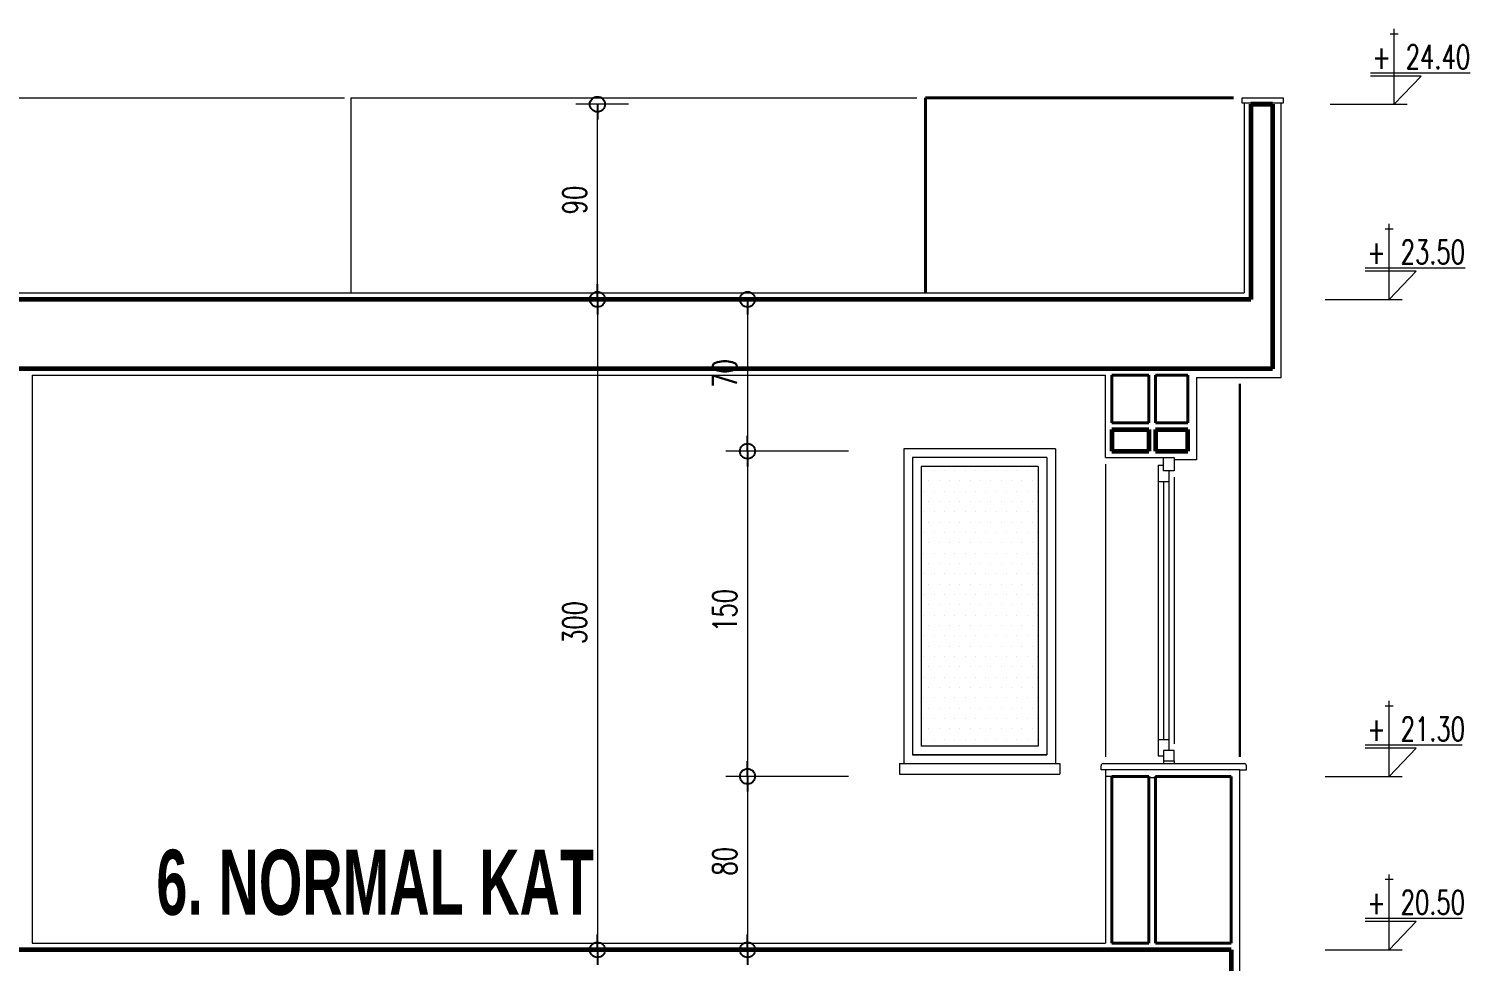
# Model space of a CAD drawing. Header units: millimetres. Extents: x 2016.56 to 2021.8, y 13721.83 to 13722.48.
# Drawn here: x 2019.6919 to 2019.8248, y 13722.3439 to 13722.4299 of the extents above; entities that cross this region are included whole.
import ezdxf

# ---------------------------------------------------------------- set-up
doc = ezdxf.new("R2010")
doc.units = ezdxf.units.MM
doc.layers.get('0').update_dxf_attribs({"lineweight": 20})
for name, color, linetype, lineweight in [('0.3', 150, 'Continuous', 30), ('DH', 7, 'Continuous', 20), ('DIMV', 7, 'Continuous', 20), ('DUVAR', 4, 'Continuous', 40), ('kolon', 5, 'Continuous', 60), ('PENCERE', 3, 'Continuous', 13), ('SIVA', 7, 'Continuous', 20), ('TEXT', 7, 'Continuous', 20)]:
    doc.layers.add(name, color=color, linetype=linetype, lineweight=lineweight)
doc.styles.get("Standard").update_dxf_attribs({"font": 'txt.shx', "width": 0.7, "height": 11})
doc.styles.add('style1', font='swisscbo.ttf', dxfattribs={"width": 0.75, "height": 11})

msp = doc.modelspace()

# ---------------------------------------------------------------- linework, layer by layer
for p, q in [((2019.595563792766, 13722.42353762157), (2019.720963792766, 13722.42353762157)), ((2019.721563792766, 13722.42353762157), (2019.721563792766, 13722.40553762157)), ((2019.721563792766, 13722.42353762157), (2019.773763792766, 13722.42353762157)), ((2019.580563792766, 13722.40553762157), (2019.803963792766, 13722.40553762157)), ((2019.692163792766, 13722.39793762157), (2019.791163792766, 13722.39793762157)), ((2019.692163792766, 13722.39793762157), (2019.692163792766, 13722.34553762157)), ((2019.799563792766, 13722.39773762157), (2019.807363792766, 13722.39773762157)), ((2019.799563792766, 13722.39773762157), (2019.799563792766, 13722.39013762157)), ((2019.772563792766, 13722.39113762157), (2019.772563792766, 13722.36213762157)), ((2019.786563792766, 13722.39113762157), (2019.772563792766, 13722.39113762157)), ((2019.773363792766, 13722.39033762157), (2019.773363792766, 13722.36293762157)), ((2019.785763792766, 13722.39033762157), (2019.773363792766, 13722.39033762157)), ((2019.773363792766, 13722.39033762157), (2019.773363792766, 13722.36293762157)), ((2019.785763792766, 13722.39033762157), (2019.785763792766, 13722.36293762157)), ((2019.786563792766, 13722.39113762157), (2019.786563792766, 13722.36213762157)), ((2019.791163792766, 13722.39033762157), (2019.791163792766, 13722.39033762157)), ((2019.784963792766, 13722.38953762157), (2019.774163792766, 13722.38953762157)), ((2019.774163792766, 13722.38953762157), (2019.774163792766, 13722.36373762157)), ((2019.784963792766, 13722.38953762157), (2019.784963792766, 13722.36373762157)), ((2019.784963792766, 13722.36373762157), (2019.774163792766, 13722.36373762157)), ((2019.785763792766, 13722.36293762157), (2019.773363792766, 13722.36293762157)), ((2019.773363792766, 13722.36293762157), (2019.785763792766, 13722.36293762157)), ((2019.772163792766, 13722.36213762157), (2019.786963792766, 13722.36213762157)), ((2019.772163792766, 13722.36213762157), (2019.772163792766, 13722.36113762157)), ((2019.772163792766, 13722.36113762157), (2019.786963792766, 13722.36113762157)), ((2019.786963792766, 13722.36213762157), (2019.786963792766, 13722.36113762157)), ((2019.790763792766, 13722.36153762157), (2019.790763792766, 13722.36191810461)), ((2019.791163792766, 13722.36153762157), (2019.790763792766, 13722.36153762157)), ((2019.790940742671, 13722.36213762157), (2019.80398684286, 13722.36213762157)), ((2019.803563792766, 13722.36153762157), (2019.791763792766, 13722.36153762157)), ((2019.803563792766, 13722.36153762157), (2019.804163792766, 13722.36153762157)), ((2019.803563792766, 13722.33773762157), (2019.803563792766, 13722.36153762157)), ((2019.804163792766, 13722.36153762157), (2019.804163792766, 13722.36191810461)), ((2019.791763792766, 13722.36093762157), (2019.791163792766, 13722.36093762157)), ((2019.692163792766, 13722.34553762157), (2019.772963792766, 13722.34553762157)), ((2019.692163792766, 13722.34553762157), (2019.791163792766, 13722.34553762157))]:
    msp.add_line(p, q)
at = {"color": 0, "lineweight": -2}
for p, q in [((2019.744302747214, 13722.42293762157), (2019.744302747214, 13722.42153762157)), ((2019.744302747214, 13722.40493762157), (2019.744302747214, 13722.40633762157)), ((2019.744302747214, 13722.40493762157), (2019.744302747214, 13722.40353762157)), ((2019.758149506194, 13722.40493762157), (2019.758149506194, 13722.40353762157)), ((2019.758149506194, 13722.39093762157), (2019.758149506194, 13722.39233762157)), ((2019.758149506194, 13722.39093762157), (2019.758149506194, 13722.38953762157)), ((2019.758149506194, 13722.36093762157), (2019.758149506194, 13722.36233762157)), ((2019.758149506194, 13722.36093762157), (2019.758149506194, 13722.35953762157)), ((2019.744302747214, 13722.34493762157), (2019.744302747214, 13722.34633762157)), ((2019.758149506194, 13722.34493762157), (2019.758149506194, 13722.34633762157)), ((2019.744302747214, 13722.34493762157), (2019.744302747214, 13722.34353762157)), ((2019.758149506194, 13722.34493762157), (2019.758149506194, 13722.34353762157))]:
    msp.add_line(p, q, dxfattribs=at)
for centre in [(2019.744302747214, 13722.42293762157), (2019.744302747214, 13722.40493762157), (2019.744302747214, 13722.40493762157), (2019.758149506194, 13722.40493762157), (2019.758149506194, 13722.39093762157), (2019.758149506194, 13722.39093762157), (2019.758149506194, 13722.36093762157), (2019.758149506194, 13722.36093762157), (2019.744302747214, 13722.34493762157), (2019.744302747214, 13722.34493762157), (2019.758149506194, 13722.34493762157), (2019.758149506194, 13722.34493762157)]:
    msp.add_circle(centre, 0.0007, dxfattribs=at)
for centre, radius, start, end in [((2019.7909922443, 13722.3619150297), 0.0002284722272378633, 103.0274275125239, 179.2288561153468), ((2019.803935341231, 13722.3619150297), 0.0002284722272378633, 0.7711438846532414, 76.9725724874761), ((2019.79540234953, 13722.36113512895), 0.0003097071086336625, 219.6222451894515, 275.3545939472924), ((2019.795491757624, 13722.3611994875), 0.000377593540704699, 260.77904244234, 316.0911808668673)]:
    msp.add_arc(centre, radius, start, end)
at = {"layer": '0.3'}
msp.add_line((2019.803563792766, 13722.39713762157), (2019.803563792766, 13722.36273762157), dxfattribs=at)
at = {"layer": 'DH'}
msp.add_line((2019.799563792766, 13722.39773762157), (2019.803563792766, 13722.39773762157), dxfattribs=at)
at = {"layer": 'DIMV', "lineweight": 20}
for p, q in [((2019.747180200494, 13722.42293762157), (2019.742302747214, 13722.42293762157)), ((2019.743151484362, 13722.40493762157), (2019.742302747214, 13722.40493762157)), ((2019.747151484362, 13722.40493762157), (2019.742302747214, 13722.40493762157)), ((2019.766720834583, 13722.40493762157), (2019.756149506194, 13722.40493762157)), ((2019.767455550651, 13722.39093762157), (2019.756149506194, 13722.39093762157)), ((2019.763455550651, 13722.39093762157), (2019.756149506194, 13722.39093762157)), ((2019.767455550651, 13722.36093762157), (2019.756149506194, 13722.36093762157)), ((2019.763455550651, 13722.36093762157), (2019.756149506194, 13722.36093762157)), ((2019.745866697041, 13722.34493762157), (2019.742302747214, 13722.34493762157)), ((2019.745866697041, 13722.34493762157), (2019.742302747214, 13722.34493762157)), ((2019.760504372507, 13722.34493762157), (2019.756149506194, 13722.34493762157)), ((2019.760504372507, 13722.34493762157), (2019.756149506194, 13722.34493762157))]:
    msp.add_line(p, q, dxfattribs=at)
at = {"layer": 'DIMV'}
for p, q in [((2019.744302747214, 13722.40633762157), (2019.744302747214, 13722.42153762157)), ((2019.744302747214, 13722.40353762157), (2019.744302747214, 13722.34633762157)), ((2019.758149506194, 13722.40353762157), (2019.758149506194, 13722.39233762157)), ((2019.758149506194, 13722.38953762157), (2019.758149506194, 13722.36233762157)), ((2019.758149506194, 13722.35953762157), (2019.758149506194, 13722.34633762157))]:
    msp.add_line(p, q, dxfattribs=at)
at = {"layer": 'DUVAR'}
for p, q in [((2019.774563792766, 13722.42353762157), (2019.774563792766, 13722.40553762157)), ((2019.774563792766, 13722.42353762157), (2019.802963792766, 13722.42353762157)), ((2019.791763792766, 13722.39793762157), (2019.791763792766, 13722.39353762157)), ((2019.795163792766, 13722.39793762157), (2019.791763792766, 13722.39793762157)), ((2019.795163792766, 13722.39793762157), (2019.795163792766, 13722.39353762157)), ((2019.798763792766, 13722.39793762157), (2019.795763792766, 13722.39793762157)), ((2019.795763792766, 13722.39793762157), (2019.795763792766, 13722.39353762157)), ((2019.795763792766, 13722.39793762157), (2019.798763792766, 13722.39793762157)), ((2019.798763792766, 13722.39353762157), (2019.798763792766, 13722.39793762157)), ((2019.791763792766, 13722.39353762157), (2019.795163792766, 13722.39353762157)), ((2019.795763792766, 13722.39353762157), (2019.798763792766, 13722.39353762157)), ((2019.774409551138, 13722.38913841648), (2019.774409551138, 13722.38913841648)), ((2019.775362051138, 13722.38913841648), (2019.775362051138, 13722.38913841648)), ((2019.776314551138, 13722.38913841648), (2019.776314551138, 13722.38913841648)), ((2019.777267051138, 13722.38913841648), (2019.777267051138, 13722.38913841648)), ((2019.778219551138, 13722.38913841648), (2019.778219551138, 13722.38913841648)), ((2019.779172051138, 13722.38913841648), (2019.779172051138, 13722.38913841648)), ((2019.780124551138, 13722.38913841648), (2019.780124551138, 13722.38913841648)), ((2019.781077051138, 13722.38913841648), (2019.781077051138, 13722.38913841648)), ((2019.782029551138, 13722.38913841648), (2019.782029551138, 13722.38913841648)), ((2019.782982051138, 13722.38913841648), (2019.782982051138, 13722.38913841648)), ((2019.783934551138, 13722.38913841648), (2019.783934551138, 13722.38913841648)), ((2019.784887051138, 13722.38913841648), (2019.784887051138, 13722.38913841648)), ((2019.774885801138, 13722.38818591648), (2019.774885801138, 13722.38818591648)), ((2019.775838301138, 13722.38818591648), (2019.775838301138, 13722.38818591648)), ((2019.776790801138, 13722.38818591648), (2019.776790801138, 13722.38818591648)), ((2019.777743301138, 13722.38818591648), (2019.777743301138, 13722.38818591648)), ((2019.778695801138, 13722.38818591648), (2019.778695801138, 13722.38818591648)), ((2019.779648301138, 13722.38818591648), (2019.779648301138, 13722.38818591648)), ((2019.780600801138, 13722.38818591648), (2019.780600801138, 13722.38818591648)), ((2019.781553301138, 13722.38818591648), (2019.781553301138, 13722.38818591648)), ((2019.782505801138, 13722.38818591648), (2019.782505801138, 13722.38818591648)), ((2019.783458301138, 13722.38818591648), (2019.783458301138, 13722.38818591648)), ((2019.784410801138, 13722.38818591648), (2019.784410801138, 13722.38818591648)), ((2019.774409551138, 13722.38723341648), (2019.774409551138, 13722.38723341648)), ((2019.774885801138, 13722.38628091648), (2019.774885801138, 13722.38628091648)), ((2019.775362051138, 13722.38723341648), (2019.775362051138, 13722.38723341648)), ((2019.775838301138, 13722.38628091648), (2019.775838301138, 13722.38628091648)), ((2019.776314551138, 13722.38723341648), (2019.776314551138, 13722.38723341648)), ((2019.776790801138, 13722.38628091648), (2019.776790801138, 13722.38628091648)), ((2019.777267051138, 13722.38723341648), (2019.777267051138, 13722.38723341648)), ((2019.777743301138, 13722.38628091648), (2019.777743301138, 13722.38628091648)), ((2019.778219551138, 13722.38723341648), (2019.778219551138, 13722.38723341648)), ((2019.778695801138, 13722.38628091648), (2019.778695801138, 13722.38628091648)), ((2019.779172051138, 13722.38723341648), (2019.779172051138, 13722.38723341648)), ((2019.779648301138, 13722.38628091648), (2019.779648301138, 13722.38628091648)), ((2019.780124551138, 13722.38723341648), (2019.780124551138, 13722.38723341648)), ((2019.780600801138, 13722.38628091648), (2019.780600801138, 13722.38628091648)), ((2019.781077051138, 13722.38723341648), (2019.781077051138, 13722.38723341648)), ((2019.781553301138, 13722.38628091648), (2019.781553301138, 13722.38628091648)), ((2019.782029551138, 13722.38723341648), (2019.782029551138, 13722.38723341648)), ((2019.782505801138, 13722.38628091648), (2019.782505801138, 13722.38628091648)), ((2019.782982051138, 13722.38723341648), (2019.782982051138, 13722.38723341648)), ((2019.783458301138, 13722.38628091648), (2019.783458301138, 13722.38628091648)), ((2019.783934551138, 13722.38723341648), (2019.783934551138, 13722.38723341648)), ((2019.784410801138, 13722.38628091648), (2019.784410801138, 13722.38628091648)), ((2019.784887051138, 13722.38723341648), (2019.784887051138, 13722.38723341648)), ((2019.774409551138, 13722.38532841648), (2019.774409551138, 13722.38532841648)), ((2019.775362051138, 13722.38532841648), (2019.775362051138, 13722.38532841648)), ((2019.776314551138, 13722.38532841648), (2019.776314551138, 13722.38532841648)), ((2019.777267051138, 13722.38532841648), (2019.777267051138, 13722.38532841648)), ((2019.778219551138, 13722.38532841648), (2019.778219551138, 13722.38532841648)), ((2019.779172051138, 13722.38532841648), (2019.779172051138, 13722.38532841648)), ((2019.780124551138, 13722.38532841648), (2019.780124551138, 13722.38532841648)), ((2019.781077051138, 13722.38532841648), (2019.781077051138, 13722.38532841648)), ((2019.782029551138, 13722.38532841648), (2019.782029551138, 13722.38532841648)), ((2019.782982051138, 13722.38532841648), (2019.782982051138, 13722.38532841648)), ((2019.783934551138, 13722.38532841648), (2019.783934551138, 13722.38532841648)), ((2019.784887051138, 13722.38532841648), (2019.784887051138, 13722.38532841648)), ((2019.774885801138, 13722.38437591648), (2019.774885801138, 13722.38437591648)), ((2019.775838301138, 13722.38437591648), (2019.775838301138, 13722.38437591648)), ((2019.776790801138, 13722.38437591648), (2019.776790801138, 13722.38437591648)), ((2019.777743301138, 13722.38437591648), (2019.777743301138, 13722.38437591648)), ((2019.778695801138, 13722.38437591648), (2019.778695801138, 13722.38437591648)), ((2019.779648301138, 13722.38437591648), (2019.779648301138, 13722.38437591648)), ((2019.780600801138, 13722.38437591648), (2019.780600801138, 13722.38437591648)), ((2019.781553301138, 13722.38437591648), (2019.781553301138, 13722.38437591648)), ((2019.782505801138, 13722.38437591648), (2019.782505801138, 13722.38437591648)), ((2019.783458301138, 13722.38437591648), (2019.783458301138, 13722.38437591648)), ((2019.784410801138, 13722.38437591648), (2019.784410801138, 13722.38437591648)), ((2019.774409551138, 13722.38342341648), (2019.774409551138, 13722.38342341648)), ((2019.774885801138, 13722.38247091648), (2019.774885801138, 13722.38247091648)), ((2019.775362051138, 13722.38342341648), (2019.775362051138, 13722.38342341648)), ((2019.775838301138, 13722.38247091648), (2019.775838301138, 13722.38247091648)), ((2019.776314551138, 13722.38342341648), (2019.776314551138, 13722.38342341648)), ((2019.776790801138, 13722.38247091648), (2019.776790801138, 13722.38247091648)), ((2019.777267051138, 13722.38342341648), (2019.777267051138, 13722.38342341648)), ((2019.777743301138, 13722.38247091648), (2019.777743301138, 13722.38247091648)), ((2019.778219551138, 13722.38342341648), (2019.778219551138, 13722.38342341648)), ((2019.778695801138, 13722.38247091648), (2019.778695801138, 13722.38247091648)), ((2019.779172051138, 13722.38342341648), (2019.779172051138, 13722.38342341648)), ((2019.779648301138, 13722.38247091648), (2019.779648301138, 13722.38247091648)), ((2019.780124551138, 13722.38342341648), (2019.780124551138, 13722.38342341648)), ((2019.780600801138, 13722.38247091648), (2019.780600801138, 13722.38247091648)), ((2019.781077051138, 13722.38342341648), (2019.781077051138, 13722.38342341648)), ((2019.781553301138, 13722.38247091648), (2019.781553301138, 13722.38247091648)), ((2019.782029551138, 13722.38342341648), (2019.782029551138, 13722.38342341648)), ((2019.782505801138, 13722.38247091648), (2019.782505801138, 13722.38247091648)), ((2019.782982051138, 13722.38342341648), (2019.782982051138, 13722.38342341648)), ((2019.783458301138, 13722.38247091648), (2019.783458301138, 13722.38247091648)), ((2019.783934551138, 13722.38342341648), (2019.783934551138, 13722.38342341648)), ((2019.784410801138, 13722.38247091648), (2019.784410801138, 13722.38247091648)), ((2019.784887051138, 13722.38342341648), (2019.784887051138, 13722.38342341648)), ((2019.774409551138, 13722.38151841648), (2019.774409551138, 13722.38151841648)), ((2019.775362051138, 13722.38151841648), (2019.775362051138, 13722.38151841648)), ((2019.776314551138, 13722.38151841648), (2019.776314551138, 13722.38151841648)), ((2019.777267051138, 13722.38151841648), (2019.777267051138, 13722.38151841648)), ((2019.778219551138, 13722.38151841648), (2019.778219551138, 13722.38151841648)), ((2019.779172051138, 13722.38151841648), (2019.779172051138, 13722.38151841648)), ((2019.780124551138, 13722.38151841648), (2019.780124551138, 13722.38151841648)), ((2019.781077051138, 13722.38151841648), (2019.781077051138, 13722.38151841648)), ((2019.782029551138, 13722.38151841648), (2019.782029551138, 13722.38151841648)), ((2019.782982051138, 13722.38151841648), (2019.782982051138, 13722.38151841648)), ((2019.783934551138, 13722.38151841648), (2019.783934551138, 13722.38151841648)), ((2019.784887051138, 13722.38151841648), (2019.784887051138, 13722.38151841648)), ((2019.774885801138, 13722.38056591648), (2019.774885801138, 13722.38056591648)), ((2019.775838301138, 13722.38056591648), (2019.775838301138, 13722.38056591648)), ((2019.776790801138, 13722.38056591648), (2019.776790801138, 13722.38056591648)), ((2019.777743301138, 13722.38056591648), (2019.777743301138, 13722.38056591648)), ((2019.778695801138, 13722.38056591648), (2019.778695801138, 13722.38056591648)), ((2019.779648301138, 13722.38056591648), (2019.779648301138, 13722.38056591648)), ((2019.780600801138, 13722.38056591648), (2019.780600801138, 13722.38056591648)), ((2019.781553301138, 13722.38056591648), (2019.781553301138, 13722.38056591648)), ((2019.782505801138, 13722.38056591648), (2019.782505801138, 13722.38056591648)), ((2019.783458301138, 13722.38056591648), (2019.783458301138, 13722.38056591648)), ((2019.784410801138, 13722.38056591648), (2019.784410801138, 13722.38056591648)), ((2019.774409551138, 13722.37961341648), (2019.774409551138, 13722.37961341648)), ((2019.774885801138, 13722.37866091648), (2019.774885801138, 13722.37866091648)), ((2019.775362051138, 13722.37961341648), (2019.775362051138, 13722.37961341648)), ((2019.775838301138, 13722.37866091648), (2019.775838301138, 13722.37866091648)), ((2019.776314551138, 13722.37961341648), (2019.776314551138, 13722.37961341648)), ((2019.776790801138, 13722.37866091648), (2019.776790801138, 13722.37866091648)), ((2019.777267051138, 13722.37961341648), (2019.777267051138, 13722.37961341648)), ((2019.777743301138, 13722.37866091648), (2019.777743301138, 13722.37866091648)), ((2019.778219551138, 13722.37961341648), (2019.778219551138, 13722.37961341648)), ((2019.778695801138, 13722.37866091648), (2019.778695801138, 13722.37866091648)), ((2019.779172051138, 13722.37961341648), (2019.779172051138, 13722.37961341648)), ((2019.779648301138, 13722.37866091648), (2019.779648301138, 13722.37866091648)), ((2019.780124551138, 13722.37961341648), (2019.780124551138, 13722.37961341648)), ((2019.780600801138, 13722.37866091648), (2019.780600801138, 13722.37866091648)), ((2019.781077051138, 13722.37961341648), (2019.781077051138, 13722.37961341648)), ((2019.781553301138, 13722.37866091648), (2019.781553301138, 13722.37866091648)), ((2019.782029551138, 13722.37961341648), (2019.782029551138, 13722.37961341648)), ((2019.782505801138, 13722.37866091648), (2019.782505801138, 13722.37866091648)), ((2019.782982051138, 13722.37961341648), (2019.782982051138, 13722.37961341648)), ((2019.783458301138, 13722.37866091648), (2019.783458301138, 13722.37866091648)), ((2019.783934551138, 13722.37961341648), (2019.783934551138, 13722.37961341648)), ((2019.784410801138, 13722.37866091648), (2019.784410801138, 13722.37866091648)), ((2019.784887051138, 13722.37961341648), (2019.784887051138, 13722.37961341648)), ((2019.774409551138, 13722.37770841648), (2019.774409551138, 13722.37770841648)), ((2019.775362051138, 13722.37770841648), (2019.775362051138, 13722.37770841648)), ((2019.776314551138, 13722.37770841648), (2019.776314551138, 13722.37770841648)), ((2019.777267051138, 13722.37770841648), (2019.777267051138, 13722.37770841648)), ((2019.778219551138, 13722.37770841648), (2019.778219551138, 13722.37770841648)), ((2019.779172051138, 13722.37770841648), (2019.779172051138, 13722.37770841648)), ((2019.780124551138, 13722.37770841648), (2019.780124551138, 13722.37770841648)), ((2019.781077051138, 13722.37770841648), (2019.781077051138, 13722.37770841648)), ((2019.782029551138, 13722.37770841648), (2019.782029551138, 13722.37770841648)), ((2019.782982051138, 13722.37770841648), (2019.782982051138, 13722.37770841648)), ((2019.783934551138, 13722.37770841648), (2019.783934551138, 13722.37770841648)), ((2019.784887051138, 13722.37770841648), (2019.784887051138, 13722.37770841648)), ((2019.774409551138, 13722.37580341648), (2019.774409551138, 13722.37580341648)), ((2019.774885801138, 13722.37675591648), (2019.774885801138, 13722.37675591648)), ((2019.775362051138, 13722.37580341648), (2019.775362051138, 13722.37580341648)), ((2019.775838301138, 13722.37675591648), (2019.775838301138, 13722.37675591648)), ((2019.776314551138, 13722.37580341648), (2019.776314551138, 13722.37580341648)), ((2019.776790801138, 13722.37675591648), (2019.776790801138, 13722.37675591648)), ((2019.777267051138, 13722.37580341648), (2019.777267051138, 13722.37580341648)), ((2019.777743301138, 13722.37675591648), (2019.777743301138, 13722.37675591648)), ((2019.778219551138, 13722.37580341648), (2019.778219551138, 13722.37580341648)), ((2019.778695801138, 13722.37675591648), (2019.778695801138, 13722.37675591648)), ((2019.779172051138, 13722.37580341648), (2019.779172051138, 13722.37580341648)), ((2019.779648301138, 13722.37675591648), (2019.779648301138, 13722.37675591648)), ((2019.780124551138, 13722.37580341648), (2019.780124551138, 13722.37580341648)), ((2019.780600801138, 13722.37675591648), (2019.780600801138, 13722.37675591648)), ((2019.781077051138, 13722.37580341648), (2019.781077051138, 13722.37580341648)), ((2019.781553301138, 13722.37675591648), (2019.781553301138, 13722.37675591648)), ((2019.782029551138, 13722.37580341648), (2019.782029551138, 13722.37580341648)), ((2019.782505801138, 13722.37675591648), (2019.782505801138, 13722.37675591648)), ((2019.782982051138, 13722.37580341648), (2019.782982051138, 13722.37580341648)), ((2019.783458301138, 13722.37675591648), (2019.783458301138, 13722.37675591648)), ((2019.783934551138, 13722.37580341648), (2019.783934551138, 13722.37580341648)), ((2019.784410801138, 13722.37675591648), (2019.784410801138, 13722.37675591648)), ((2019.784887051138, 13722.37580341648), (2019.784887051138, 13722.37580341648)), ((2019.774885801138, 13722.37485091648), (2019.774885801138, 13722.37485091648)), ((2019.775838301138, 13722.37485091648), (2019.775838301138, 13722.37485091648)), ((2019.776790801138, 13722.37485091648), (2019.776790801138, 13722.37485091648)), ((2019.777743301138, 13722.37485091648), (2019.777743301138, 13722.37485091648)), ((2019.778695801138, 13722.37485091648), (2019.778695801138, 13722.37485091648)), ((2019.779648301138, 13722.37485091648), (2019.779648301138, 13722.37485091648)), ((2019.780600801138, 13722.37485091648), (2019.780600801138, 13722.37485091648)), ((2019.781553301138, 13722.37485091648), (2019.781553301138, 13722.37485091648)), ((2019.782505801138, 13722.37485091648), (2019.782505801138, 13722.37485091648)), ((2019.783458301138, 13722.37485091648), (2019.783458301138, 13722.37485091648)), ((2019.784410801138, 13722.37485091648), (2019.784410801138, 13722.37485091648)), ((2019.774409551138, 13722.37389841648), (2019.774409551138, 13722.37389841648)), ((2019.775362051138, 13722.37389841648), (2019.775362051138, 13722.37389841648)), ((2019.776314551138, 13722.37389841648), (2019.776314551138, 13722.37389841648)), ((2019.777267051138, 13722.37389841648), (2019.777267051138, 13722.37389841648)), ((2019.778219551138, 13722.37389841648), (2019.778219551138, 13722.37389841648)), ((2019.779172051138, 13722.37389841648), (2019.779172051138, 13722.37389841648)), ((2019.780124551138, 13722.37389841648), (2019.780124551138, 13722.37389841648)), ((2019.781077051138, 13722.37389841648), (2019.781077051138, 13722.37389841648)), ((2019.782029551138, 13722.37389841648), (2019.782029551138, 13722.37389841648)), ((2019.782982051138, 13722.37389841648), (2019.782982051138, 13722.37389841648)), ((2019.783934551138, 13722.37389841648), (2019.783934551138, 13722.37389841648)), ((2019.784887051138, 13722.37389841648), (2019.784887051138, 13722.37389841648)), ((2019.774409551138, 13722.37199341648), (2019.774409551138, 13722.37199341648)), ((2019.774885801138, 13722.37294591648), (2019.774885801138, 13722.37294591648)), ((2019.775362051138, 13722.37199341648), (2019.775362051138, 13722.37199341648)), ((2019.775838301138, 13722.37294591648), (2019.775838301138, 13722.37294591648)), ((2019.776314551138, 13722.37199341648), (2019.776314551138, 13722.37199341648)), ((2019.776790801138, 13722.37294591648), (2019.776790801138, 13722.37294591648)), ((2019.777267051138, 13722.37199341648), (2019.777267051138, 13722.37199341648)), ((2019.777743301138, 13722.37294591648), (2019.777743301138, 13722.37294591648)), ((2019.778219551138, 13722.37199341648), (2019.778219551138, 13722.37199341648)), ((2019.778695801138, 13722.37294591648), (2019.778695801138, 13722.37294591648)), ((2019.779172051138, 13722.37199341648), (2019.779172051138, 13722.37199341648)), ((2019.779648301138, 13722.37294591648), (2019.779648301138, 13722.37294591648)), ((2019.780124551138, 13722.37199341648), (2019.780124551138, 13722.37199341648)), ((2019.780600801138, 13722.37294591648), (2019.780600801138, 13722.37294591648)), ((2019.781077051138, 13722.37199341648), (2019.781077051138, 13722.37199341648)), ((2019.781553301138, 13722.37294591648), (2019.781553301138, 13722.37294591648)), ((2019.782029551138, 13722.37199341648), (2019.782029551138, 13722.37199341648)), ((2019.782505801138, 13722.37294591648), (2019.782505801138, 13722.37294591648)), ((2019.782982051138, 13722.37199341648), (2019.782982051138, 13722.37199341648)), ((2019.783458301138, 13722.37294591648), (2019.783458301138, 13722.37294591648)), ((2019.783934551138, 13722.37199341648), (2019.783934551138, 13722.37199341648)), ((2019.784410801138, 13722.37294591648), (2019.784410801138, 13722.37294591648)), ((2019.784887051138, 13722.37199341648), (2019.784887051138, 13722.37199341648)), ((2019.774885801138, 13722.37104091648), (2019.774885801138, 13722.37104091648)), ((2019.775838301138, 13722.37104091648), (2019.775838301138, 13722.37104091648)), ((2019.776790801138, 13722.37104091648), (2019.776790801138, 13722.37104091648)), ((2019.777743301138, 13722.37104091648), (2019.777743301138, 13722.37104091648)), ((2019.778695801138, 13722.37104091648), (2019.778695801138, 13722.37104091648)), ((2019.779648301138, 13722.37104091648), (2019.779648301138, 13722.37104091648)), ((2019.780600801138, 13722.37104091648), (2019.780600801138, 13722.37104091648)), ((2019.781553301138, 13722.37104091648), (2019.781553301138, 13722.37104091648)), ((2019.782505801138, 13722.37104091648), (2019.782505801138, 13722.37104091648)), ((2019.783458301138, 13722.37104091648), (2019.783458301138, 13722.37104091648)), ((2019.784410801138, 13722.37104091648), (2019.784410801138, 13722.37104091648)), ((2019.774409551138, 13722.37008841648), (2019.774409551138, 13722.37008841648)), ((2019.774885801138, 13722.36913591648), (2019.774885801138, 13722.36913591648)), ((2019.775362051138, 13722.37008841648), (2019.775362051138, 13722.37008841648)), ((2019.775838301138, 13722.36913591648), (2019.775838301138, 13722.36913591648)), ((2019.776314551138, 13722.37008841648), (2019.776314551138, 13722.37008841648)), ((2019.776790801138, 13722.36913591648), (2019.776790801138, 13722.36913591648)), ((2019.777267051138, 13722.37008841648), (2019.777267051138, 13722.37008841648)), ((2019.777743301138, 13722.36913591648), (2019.777743301138, 13722.36913591648)), ((2019.778219551138, 13722.37008841648), (2019.778219551138, 13722.37008841648)), ((2019.778695801138, 13722.36913591648), (2019.778695801138, 13722.36913591648)), ((2019.779172051138, 13722.37008841648), (2019.779172051138, 13722.37008841648)), ((2019.779648301138, 13722.36913591648), (2019.779648301138, 13722.36913591648)), ((2019.780124551138, 13722.37008841648), (2019.780124551138, 13722.37008841648)), ((2019.780600801138, 13722.36913591648), (2019.780600801138, 13722.36913591648)), ((2019.781077051138, 13722.37008841648), (2019.781077051138, 13722.37008841648)), ((2019.781553301138, 13722.36913591648), (2019.781553301138, 13722.36913591648)), ((2019.782029551138, 13722.37008841648), (2019.782029551138, 13722.37008841648)), ((2019.782505801138, 13722.36913591648), (2019.782505801138, 13722.36913591648)), ((2019.782982051138, 13722.37008841648), (2019.782982051138, 13722.37008841648)), ((2019.783458301138, 13722.36913591648), (2019.783458301138, 13722.36913591648)), ((2019.783934551138, 13722.37008841648), (2019.783934551138, 13722.37008841648)), ((2019.784410801138, 13722.36913591648), (2019.784410801138, 13722.36913591648)), ((2019.784887051138, 13722.37008841648), (2019.784887051138, 13722.37008841648)), ((2019.774409551138, 13722.36818341648), (2019.774409551138, 13722.36818341648)), ((2019.775362051138, 13722.36818341648), (2019.775362051138, 13722.36818341648)), ((2019.776314551138, 13722.36818341648), (2019.776314551138, 13722.36818341648)), ((2019.777267051138, 13722.36818341648), (2019.777267051138, 13722.36818341648)), ((2019.778219551138, 13722.36818341648), (2019.778219551138, 13722.36818341648)), ((2019.779172051138, 13722.36818341648), (2019.779172051138, 13722.36818341648)), ((2019.780124551138, 13722.36818341648), (2019.780124551138, 13722.36818341648)), ((2019.781077051138, 13722.36818341648), (2019.781077051138, 13722.36818341648)), ((2019.782029551138, 13722.36818341648), (2019.782029551138, 13722.36818341648)), ((2019.782982051138, 13722.36818341648), (2019.782982051138, 13722.36818341648)), ((2019.783934551138, 13722.36818341648), (2019.783934551138, 13722.36818341648)), ((2019.784887051138, 13722.36818341648), (2019.784887051138, 13722.36818341648)), ((2019.774885801138, 13722.36723091648), (2019.774885801138, 13722.36723091648)), ((2019.775838301138, 13722.36723091648), (2019.775838301138, 13722.36723091648)), ((2019.776790801138, 13722.36723091648), (2019.776790801138, 13722.36723091648)), ((2019.777743301138, 13722.36723091648), (2019.777743301138, 13722.36723091648)), ((2019.778695801138, 13722.36723091648), (2019.778695801138, 13722.36723091648)), ((2019.779648301138, 13722.36723091648), (2019.779648301138, 13722.36723091648)), ((2019.780600801138, 13722.36723091648), (2019.780600801138, 13722.36723091648)), ((2019.781553301138, 13722.36723091648), (2019.781553301138, 13722.36723091648)), ((2019.782505801138, 13722.36723091648), (2019.782505801138, 13722.36723091648)), ((2019.783458301138, 13722.36723091648), (2019.783458301138, 13722.36723091648)), ((2019.784410801138, 13722.36723091648), (2019.784410801138, 13722.36723091648)), ((2019.774409551138, 13722.36627841648), (2019.774409551138, 13722.36627841648)), ((2019.774885801138, 13722.36532591648), (2019.774885801138, 13722.36532591648)), ((2019.775362051138, 13722.36627841648), (2019.775362051138, 13722.36627841648)), ((2019.775838301138, 13722.36532591648), (2019.775838301138, 13722.36532591648)), ((2019.776314551138, 13722.36627841648), (2019.776314551138, 13722.36627841648)), ((2019.776790801138, 13722.36532591648), (2019.776790801138, 13722.36532591648)), ((2019.777267051138, 13722.36627841648), (2019.777267051138, 13722.36627841648)), ((2019.777743301138, 13722.36532591648), (2019.777743301138, 13722.36532591648)), ((2019.778219551138, 13722.36627841648), (2019.778219551138, 13722.36627841648)), ((2019.778695801138, 13722.36532591648), (2019.778695801138, 13722.36532591648)), ((2019.779172051138, 13722.36627841648), (2019.779172051138, 13722.36627841648)), ((2019.779648301138, 13722.36532591648), (2019.779648301138, 13722.36532591648)), ((2019.780124551138, 13722.36627841648), (2019.780124551138, 13722.36627841648)), ((2019.780600801138, 13722.36532591648), (2019.780600801138, 13722.36532591648)), ((2019.781077051138, 13722.36627841648), (2019.781077051138, 13722.36627841648)), ((2019.781553301138, 13722.36532591648), (2019.781553301138, 13722.36532591648)), ((2019.782029551138, 13722.36627841648), (2019.782029551138, 13722.36627841648)), ((2019.782505801138, 13722.36532591648), (2019.782505801138, 13722.36532591648)), ((2019.782982051138, 13722.36627841648), (2019.782982051138, 13722.36627841648)), ((2019.783458301138, 13722.36532591648), (2019.783458301138, 13722.36532591648)), ((2019.783934551138, 13722.36627841648), (2019.783934551138, 13722.36627841648)), ((2019.784410801138, 13722.36532591648), (2019.784410801138, 13722.36532591648)), ((2019.784887051138, 13722.36627841648), (2019.784887051138, 13722.36627841648)), ((2019.774409551138, 13722.36437341648), (2019.774409551138, 13722.36437341648)), ((2019.775362051138, 13722.36437341648), (2019.775362051138, 13722.36437341648)), ((2019.776314551138, 13722.36437341648), (2019.776314551138, 13722.36437341648)), ((2019.777267051138, 13722.36437341648), (2019.777267051138, 13722.36437341648)), ((2019.778219551138, 13722.36437341648), (2019.778219551138, 13722.36437341648)), ((2019.779172051138, 13722.36437341648), (2019.779172051138, 13722.36437341648)), ((2019.780124551138, 13722.36437341648), (2019.780124551138, 13722.36437341648)), ((2019.781077051138, 13722.36437341648), (2019.781077051138, 13722.36437341648)), ((2019.782029551138, 13722.36437341648), (2019.782029551138, 13722.36437341648)), ((2019.782982051138, 13722.36437341648), (2019.782982051138, 13722.36437341648)), ((2019.783934551138, 13722.36437341648), (2019.783934551138, 13722.36437341648)), ((2019.784887051138, 13722.36437341648), (2019.784887051138, 13722.36437341648)), ((2019.791763792766, 13722.36093762157), (2019.791763792766, 13722.34553762157)), ((2019.791763792766, 13722.36093762157), (2019.795163792766, 13722.36093762157)), ((2019.795163792766, 13722.36093762157), (2019.795163792766, 13722.36093762157)), ((2019.795163792766, 13722.36093762157), (2019.795163792766, 13722.34553762157)), ((2019.795763792766, 13722.36093762157), (2019.802763792766, 13722.36093762157)), ((2019.795763792766, 13722.36093762157), (2019.795763792766, 13722.34553762157)), ((2019.802763792766, 13722.36093762157), (2019.802763792766, 13722.34553762157)), ((2019.791763792766, 13722.34553762157), (2019.795163792766, 13722.34553762157)), ((2019.802763792766, 13722.34553762157), (2019.795763792766, 13722.34553762157))]:
    msp.add_line(p, q, dxfattribs=at)
at = {"layer": 'kolon'}
for p, q in [((2019.804563792766, 13722.42293762157), (2019.804563792766, 13722.40493762157)), ((2019.804563792766, 13722.42293762157), (2019.806563792766, 13722.42293762157)), ((2019.804563792766, 13722.42293762157), (2019.806563792766, 13722.42293762157)), ((2019.806563792766, 13722.42293762157), (2019.804563792766, 13722.42293762157)), ((2019.806563792766, 13722.42293762157), (2019.804563792766, 13722.42293762157)), ((2019.806563792766, 13722.42293762157), (2019.806563792766, 13722.39853762157)), ((2019.804563792766, 13722.40493762157), (2019.580563792766, 13722.40493762157)), ((2019.806563792766, 13722.39853762157), (2019.580563792766, 13722.39853762157)), ((2019.791763792766, 13722.39293762157), (2019.795163792766, 13722.39293762157)), ((2019.791763792766, 13722.39293762157), (2019.791763792766, 13722.39093762157)), ((2019.795163792766, 13722.39293762157), (2019.795163792766, 13722.39093762157)), ((2019.795763792766, 13722.39293762157), (2019.795763792766, 13722.39093762157)), ((2019.795763792766, 13722.39293762157), (2019.798763792766, 13722.39293762157)), ((2019.798763792766, 13722.39093762157), (2019.798763792766, 13722.39293762157)), ((2019.791763792766, 13722.39093762157), (2019.795163792766, 13722.39093762157)), ((2019.795763792766, 13722.39093762157), (2019.798763792766, 13722.39093762157)), ((2019.802763792766, 13722.34493762157), (2019.580563792766, 13722.34493762157)), ((2019.802763792766, 13722.34493762157), (2019.580563792766, 13722.34493762157)), ((2019.802763792766, 13722.34493762157), (2019.802763792766, 13722.33853762157))]:
    msp.add_line(p, q, dxfattribs=at)
at = {"layer": 'PENCERE'}
for p, q in [((2019.79651138036, 13722.39033762157), (2019.79751138036, 13722.39033762157)), ((2019.79651138036, 13722.39013762157), (2019.79651138036, 13722.39033762157)), ((2019.79751138036, 13722.39033762157), (2019.79751138036, 13722.39013762157)), ((2019.79601138036, 13722.38963762157), (2019.79601138036, 13722.36283762157)), ((2019.79601138036, 13722.38963762157), (2019.79651138036, 13722.38963762157)), ((2019.79651138036, 13722.38913762157), (2019.79651138036, 13722.39013762157)), ((2019.79751138036, 13722.38913762157), (2019.79651138036, 13722.38913762157)), ((2019.79701138036, 13722.38913762157), (2019.79701138036, 13722.36333762157)), ((2019.79701138036, 13722.38913762157), (2019.79701138036, 13722.36333762157)), ((2019.79751138036, 13722.39013762157), (2019.79751138036, 13722.38913762157)), ((2019.79601138036, 13722.38813762157), (2019.79701138036, 13722.38813762157)), ((2019.79651138036, 13722.38813762157), (2019.79651138036, 13722.36433762157)), ((2019.79651138036, 13722.38813762157), (2019.79651138036, 13722.36433762157)), ((2019.79751138036, 13722.38853762157), (2019.79751138036, 13722.36393762157)), ((2019.79601138036, 13722.36433762157), (2019.79701138036, 13722.36433762157)), ((2019.79601138036, 13722.36283762157), (2019.79651138036, 13722.36283762157)), ((2019.79651138036, 13722.36333762157), (2019.79651138036, 13722.36233762157)), ((2019.79751138036, 13722.36333762157), (2019.79651138036, 13722.36333762157)), ((2019.79751138036, 13722.36233762157), (2019.79751138036, 13722.36333762157)), ((2019.79651138036, 13722.36233762157), (2019.79651138036, 13722.36213762157)), ((2019.79731138036, 13722.36233762157), (2019.79651138036, 13722.36233762157)), ((2019.79751138036, 13722.36233762157), (2019.79731138036, 13722.36233762157)), ((2019.79751138036, 13722.36233762157), (2019.79751138036, 13722.36213762157))]:
    msp.add_line(p, q, dxfattribs=at)
at = {"layer": 'SIVA'}
for p, q in [((2019.803763792766, 13722.42353762157), (2019.807563792766, 13722.42353762157)), ((2019.803763792766, 13722.42303762157), (2019.803763792766, 13722.42353762157)), ((2019.807563792766, 13722.42353762157), (2019.807563792766, 13722.42313762157)), ((2019.807563792766, 13722.42303762157), (2019.803763792766, 13722.42303762157)), ((2019.803963792766, 13722.42303762157), (2019.803963792766, 13722.40553762157)), ((2019.807363792766, 13722.39773762157), (2019.807363792766, 13722.42303762157)), ((2019.807563792766, 13722.42313762157), (2019.807563792766, 13722.42303762157)), ((2019.791163792766, 13722.39033762157), (2019.791163792766, 13722.39793762157)), ((2019.791163792766, 13722.39033762157), (2019.797138374186, 13722.39033762157)), ((2019.791163792766, 13722.38973762157), (2019.791163792766, 13722.36273762157)), ((2019.799563792766, 13722.39013762157), (2019.79751138036, 13722.39013762157)), ((2019.793263792766, 13722.36153762157), (2019.791163792766, 13722.36153762157)), ((2019.791163792766, 13722.36153762157), (2019.791163792766, 13722.34553762157))]:
    msp.add_line(p, q, dxfattribs=at)
at = {"layer": 'TEXT'}
for p, q in [((2019.817417513063, 13722.42944962313), (2019.818169124434, 13722.42944962313)), ((2019.81780044381, 13722.42293762157), (2019.81780044381, 13722.42989892749)), ((2019.824798671108, 13722.4258114036), (2019.815598841419, 13722.4258114036)), ((2019.82029395775, 13722.4255425882), (2019.815598841419, 13722.4255425882)), ((2019.81780044381, 13722.42293762157), (2019.82029395775, 13722.4255425882)), ((2019.811889899693, 13722.42293762157), (2019.818996416712, 13722.42293762157)), ((2019.817329917726, 13722.40493762157), (2019.817329917726, 13722.41189892749)), ((2019.816946986979, 13722.41144962313), (2019.81769859835, 13722.41144962313)), ((2019.824328145024, 13722.4078114036), (2019.815128315335, 13722.4078114036)), ((2019.819823431666, 13722.4075425882), (2019.815128315335, 13722.4075425882)), ((2019.817329917726, 13722.40493762157), (2019.819823431666, 13722.4075425882)), ((2019.811419373609, 13722.40493762157), (2019.818525890628, 13722.40493762157)), ((2019.817329917726, 13722.36093762157), (2019.817329917726, 13722.36789892749)), ((2019.816946986979, 13722.36744962313), (2019.81769859835, 13722.36744962313)), ((2019.824073885139, 13722.3638114036), (2019.815128315335, 13722.3638114036)), ((2019.819823431666, 13722.3635425882), (2019.815128315335, 13722.3635425882)), ((2019.817329917726, 13722.36093762157), (2019.819823431666, 13722.3635425882)), ((2019.811419373609, 13722.36093762157), (2019.818525890628, 13722.36093762157)), ((2019.817329917726, 13722.34493762157), (2019.817329917726, 13722.35189892749)), ((2019.816946986979, 13722.35144962313), (2019.81769859835, 13722.35144962313)), ((2019.824073885139, 13722.3478114036), (2019.815128315335, 13722.3478114036)), ((2019.819823431666, 13722.3475425882), (2019.815128315335, 13722.3475425882)), ((2019.817329917726, 13722.34493762157), (2019.819823431666, 13722.3475425882)), ((2019.811419373609, 13722.34493762157), (2019.818525890628, 13722.34493762157))]:
    msp.add_line(p, q, dxfattribs=at)

# ---------------------------------------------------------------- texts
at = {"layer": 'DIMV', "width": 0.7}
for s, p in [('90', (2019.743302747214, 13722.41278262157)), ('70', (2019.757149506194, 13722.39678262157)), ('150', (2019.757149506194, 13722.37426928824)), ('300', (2019.743302747214, 13722.3731409549)), ('80', (2019.757149506194, 13722.35178262157))]:
    msp.add_text(s, height=0.0022, rotation=90, dxfattribs=at).set_placement(p)
at = {"layer": 'TEXT', "width": 0.7}
for s, p in [('+ 24.40', (2019.815768234898, 13722.4262105076)), ('+ 23.50', (2019.815297708814, 13722.4082105076)), ('+ 21.30', (2019.815297708814, 13722.3642105076)), ('+ 20.50', (2019.815297708814, 13722.3482105076))]:
    msp.add_text(s, height=0.0022, dxfattribs=at).set_placement(p)
at = {"layer": 'TEXT', "style": 'style1', "width": 0.75}
msp.add_text('6. NORMAL KAT', height=0.006, dxfattribs=at).set_placement((2019.703624960977, 13722.34816604774))

doc.saveas('drawing.dxf')
